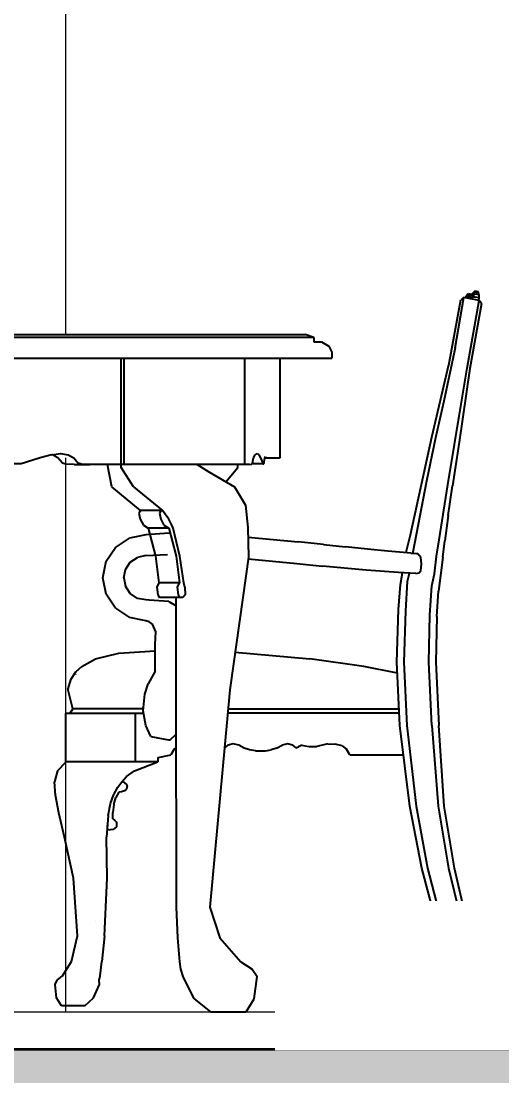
# Model space of a CAD drawing. Header units: feet. Extents: x -417 to 46, y -646 to -218.
# Drawn here: x -85.041 to -84.398, y -609.741 to -608.33 of the extents above; entities that cross this region are included whole.
import ezdxf

# ---------------------------------------------------------------- set-up
doc = ezdxf.new("R2010")
doc.units = ezdxf.units.FT
doc.header["$MEASUREMENT"] = 0
doc.layers.add('63', color=7, linetype='Continuous')
doc.layers.add('DIM', color=10, linetype='Continuous')
for name, color, linetype, lineweight in [('A-CLNG', 8, 'Continuous', 18), ('A-WALL', 4, 'Continuous', 25), ('DIM-COTAS', 1, 'Continuous', 5), ('MB', 2, 'Continuous', 20), ('Piso', 8, 'Continuous', 9), ('TXT', 2, 'Continuous', 9)]:
    doc.layers.add(name, color=color, linetype=linetype, lineweight=lineweight)
doc.styles.add('ads', font='trebuc.ttf', dxfattribs={"height": 0.14})
doc.styles.get("Standard").update_dxf_attribs({"font": 'arial.ttf', "height": 0.115})
doc.dimstyles.new('KEILY', dxfattribs={"dimtxt": 0.115, "dimasz": 0.06, "dimexe": 0.05, "dimexo": 0.2, "dimgap": 0.03, "dimtad": 1, "dimzin": 1, "dimdsep": 46, "dimtxsty": 'Standard', "dimblk": 'ARCHTICK', "dimcen": 2.5, "dimdle": 0.03, "dimclrd": 256, "dimclre": 256, "dimclrt": 7, "dimadec": 0, "dimazin": 0, "dimtfac": 1, "dimtmove": 2, "dimatfit": 3, "dimfxl": 0.2, "dimfxlon": 1, "dimtolj": 1, "dimtzin": 1, "dimarcsym": 0})

# ---------------------------------------------------------------- blocks, each defined once
blk = doc.blocks.new('A$C72BA503B')
at = {"layer": '63', "color": 2, "linetype": 'Continuous'}
for p, q in [((1.1987, 0.9246), (1.2112, 0.9953)), ((1.2112, 0.9953), (1.2067, 0.9922)), ((1.2327, 0.9915), (1.2112, 0.9953)), ((1.2133, 0.9949), (1.2173, 1.0009)), ((1.2173, 0.9993), (1.2141, 0.9947)), ((1.2154, 0.9945), (1.2176, 0.9974)), ((1.2173, 1.0009), (1.2222, 1.0001)), ((1.2227, 0.9982), (1.2173, 0.9993)), ((1.2176, 0.9974), (1.2228, 0.9961)), ((1.2228, 0.9961), (1.218, 0.9944)), ((1.2265, 1.0044), (1.2222, 1.0001)), ((1.2227, 0.9982), (1.2266, 1.0032)), ((1.2228, 0.9961), (1.2269, 1.0006)), ((1.2272, 0.996), (1.2228, 0.9961)), ((1.2317, 1.0035), (1.2265, 1.0044)), ((1.2266, 1.0032), (1.2319, 1.0023)), ((1.2269, 1.0006), (1.2324, 0.9997)), ((1.2325, 0.9952), (1.2272, 0.996)), ((1.2324, 0.9997), (1.2317, 1.0035)), ((1.2324, 0.9997), (1.2324, 0.9952)), ((1.2324, 0.9915), (1.2325, 0.9952)), ((1.1899, 0.9004), (1.2067, 0.9922)), ((1.2158, 0.8962), (1.2327, 0.9915)), ((1.218, 0.9944), (1.2179, 0.9941)), ((1.218, 0.9944), (1.2187, 0.994)), ((1.2359, 0.987), (1.2197, 0.8955)), ((1.2359, 0.987), (1.2327, 0.9915)), ((1, 0.9393), (-0.4149, 0.9393)), ((-0.4025, 0.9435), (0.9875, 0.9435)), ((1, 0.9393), (0.9876, 0.9435)), ((1, 0.9393), (1, 0.9331)), ((1, 0.9331), (1.0105, 0.9331)), ((1.0105, 0.9331), (1.0209, 0.9268)), ((1.0209, 0.9268), (1.025, 0.9184)), ((1.1987, 0.9246), (1.1831, 0.8497)), ((-0.4399, 0.9102), (1.025, 0.9102)), ((0.7284, 0.756), (0.7284, 0.9102)), ((0.7327, 0.7602), (0.7327, 0.9102)), ((0.9019, 0.9102), (0.9019, 0.7602)), ((0.9523, 0.7696), (0.9523, 0.9102)), ((1.025, 0.9184), (1.025, 0.9102)), ((1.1659, 0.7988), (1.1901, 0.9013)), ((1.2197, 0.8955), (1.2044, 0.792)), ((1.2075, 0.8453), (1.2158, 0.8962)), ((1.1831, 0.8497), (1.1714, 0.7979)), ((1.1887, 0.7315), (1.2075, 0.8453)), ((1.136, 0.6615), (1.1659, 0.7988)), ((1.1714, 0.7979), (1.1587, 0.7367)), ((1.2044, 0.792), (1.195, 0.7304)), ((0.6301, 0.7738), (0.6143, 0.7696)), ((0.6301, 0.7738), (0.6429, 0.7758)), ((0.6317, 0.7738), (0.631, 0.7739)), ((0.6392, 0.7696), (0.6317, 0.7738)), ((0.6429, 0.7758), (0.6538, 0.7738)), ((0.6538, 0.7738), (0.6614, 0.7696)), ((0.9149, 0.7696), (0.917, 0.7738)), ((0.917, 0.7738), (0.9198, 0.7758)), ((0.9198, 0.7758), (0.9222, 0.7738)), ((0.9222, 0.7738), (0.9245, 0.7696)), ((0.5874, 0.7613), (0.5589, 0.7613)), ((0.5951, 0.7634), (0.5874, 0.7613)), ((0.6143, 0.7696), (0.5951, 0.7634)), ((0.6456, 0.7623), (0.6392, 0.7696)), ((0.6505, 0.7608), (0.6456, 0.7623)), ((0.6622, 0.7602), (0.6505, 0.7608)), ((0.6614, 0.7696), (0.6677, 0.7623)), ((0.6622, 0.7602), (0.6843, 0.7602)), ((0.6726, 0.7608), (0.6677, 0.7623)), ((0.6843, 0.7602), (0.6726, 0.7608)), ((0.9091, 0.7602), (0.6843, 0.7602)), ((0.715, 0.7291), (0.709, 0.7602)), ((0.8352, 0.7602), (0.852, 0.7498)), ((0.8925, 0.756), (0.8925, 0.7602)), ((0.9091, 0.7602), (0.9121, 0.7608)), ((0.9121, 0.7608), (0.9134, 0.7623)), ((0.9286, 0.7613), (0.9125, 0.7613)), ((0.9134, 0.7623), (0.9149, 0.7696)), ((0.9245, 0.7696), (0.9286, 0.7613)), ((0.9286, 0.7613), (0.9292, 0.7613)), ((0.9292, 0.7613), (0.93, 0.7634)), ((0.93, 0.7634), (0.9308, 0.7696)), ((0.9308, 0.7696), (0.9315, 0.7717)), ((0.9315, 0.7717), (0.9322, 0.7696)), ((0.9322, 0.7696), (0.9523, 0.7696)), ((0.7457, 0.7291), (0.7284, 0.756)), ((0.852, 0.7498), (0.8881, 0.7291)), ((0.876, 0.7361), (0.8925, 0.756)), ((0.7557, 0.6957), (0.715, 0.7291)), ((0.7459, 0.7291), (0.7866, 0.6957)), ((0.8881, 0.7291), (0.9035, 0.7029)), ((1.1587, 0.7367), (1.1393, 0.6371)), ((1.1763, 0.6544), (1.1887, 0.7315)), ((1.1891, 0.6886), (1.195, 0.7304)), ((0.9035, 0.7029), (0.907, 0.6718)), ((0.7557, 0.6957), (0.7533, 0.6916)), ((0.7533, 0.6916), (0.7553, 0.6832)), ((0.7553, 0.6832), (0.7596, 0.6749)), ((0.7866, 0.6957), (0.7557, 0.6957)), ((0.7846, 0.6957), (0.7822, 0.6916)), ((0.7822, 0.6916), (0.7842, 0.6832)), ((0.7842, 0.6832), (0.7883, 0.6749)), ((0.7957, 0.6832), (0.7866, 0.6957)), ((0.7998, 0.6749), (0.7957, 0.6832)), ((1.1891, 0.6886), (1.1842, 0.653)), ((0.7596, 0.6749), (0.7665, 0.6707)), ((0.7953, 0.6707), (0.7665, 0.6707)), ((0.7665, 0.6707), (0.7769, 0.6311)), ((0.7883, 0.6749), (0.7953, 0.6707)), ((0.7953, 0.6707), (0.8058, 0.6311)), ((0.8015, 0.6707), (0.7998, 0.6749)), ((0.811, 0.6311), (0.8015, 0.6707)), ((0.907, 0.6718), (0.9077, 0.6301)), ((0.7203, 0.6437), (0.74, 0.6568)), ((0.7632, 0.6615), (0.74, 0.6568)), ((0.7959, 0.6638), (0.7632, 0.6615)), ((0.9072, 0.658), (0.9778, 0.6515)), ((1.1305, 0.6387), (1.136, 0.6615)), ((1.1728, 0.6312), (1.1763, 0.6544)), ((0.7071, 0.624), (0.7203, 0.6437)), ((1.0136, 0.6477), (0.9778, 0.6515)), ((1.0136, 0.6477), (1.0446, 0.6446)), ((1.0754, 0.641), (1.0446, 0.6446)), ((1.1041, 0.6382), (1.0754, 0.641)), ((1.1301, 0.6362), (1.1305, 0.6387)), ((1.1816, 0.6297), (1.1842, 0.653)), ((0.7025, 0.6008), (0.7071, 0.624)), ((0.7411, 0.6228), (0.7512, 0.6296)), ((0.7632, 0.632), (0.7512, 0.6296)), ((0.7632, 0.632), (0.7937, 0.6337)), ((0.7769, 0.6311), (0.7815, 0.5936)), ((0.8058, 0.6311), (0.8104, 0.5936)), ((0.8167, 0.5936), (0.811, 0.6311)), ((0.9077, 0.6301), (0.8998, 0.5729)), ((0.9073, 0.6275), (0.9759, 0.6211)), ((1.1367, 0.6356), (1.1041, 0.6382)), ((1.1363, 0.6356), (1.1444, 0.6352)), ((1.1393, 0.6371), (1.1392, 0.6355)), ((1.1444, 0.6352), (1.1461, 0.635)), ((1.1461, 0.635), (1.1503, 0.6297)), ((1.1515, 0.6201), (1.1503, 0.6297)), ((1.1698, 0.6065), (1.1728, 0.6312)), ((1.1816, 0.6297), (1.1756, 0.5818)), ((0.732, 0.6008), (0.7344, 0.6127)), ((0.7344, 0.6127), (0.7411, 0.6228)), ((0.9759, 0.6211), (1.0118, 0.6173)), ((1.0733, 0.6117), (1.0118, 0.6173)), ((1.1191, 0.6085), (1.0733, 0.6117)), ((1.1483, 0.608), (1.1506, 0.6109)), ((1.1506, 0.6109), (1.1515, 0.6201)), ((0.7071, 0.5776), (0.7025, 0.6008)), ((0.732, 0.6008), (0.7344, 0.5888)), ((1.1433, 0.6067), (1.1191, 0.6085)), ((1.1218, 0.5912), (1.1245, 0.608)), ((1.1315, 0.5958), (1.1288, 0.5543)), ((1.1342, 0.6071), (1.1315, 0.5958)), ((1.1433, 0.6067), (1.1483, 0.608)), ((1.166, 0.5896), (1.1698, 0.6065)), ((0.7411, 0.5787), (0.7344, 0.5888)), ((0.7815, 0.5936), (0.7787, 0.5874)), ((0.7787, 0.5874), (0.7802, 0.577)), ((0.8104, 0.5936), (0.7815, 0.5936)), ((0.8075, 0.5874), (0.8104, 0.5936)), ((0.8091, 0.577), (0.8075, 0.5874)), ((0.818, 0.5874), (0.8167, 0.5936)), ((0.818, 0.5874), (0.8184, 0.577)), ((1.1191, 0.556), (1.1218, 0.5912)), ((1.1634, 0.5482), (1.166, 0.5896)), ((1.1731, 0.5465), (1.1756, 0.5818)), ((0.7203, 0.5579), (0.7071, 0.5776)), ((0.7512, 0.5719), (0.7411, 0.5787)), ((0.7632, 0.5696), (0.7512, 0.5719)), ((0.7679, 0.5694), (0.7632, 0.5696)), ((0.7954, 0.5674), (0.7679, 0.5694)), ((0.7802, 0.577), (0.7823, 0.5729)), ((0.8152, 0.5729), (0.7823, 0.5729)), ((0.7954, 0.5674), (0.8059, 0.5614)), ((0.8058, 0.4432), (0.8059, 0.5729)), ((0.8058, 0.4432), (0.8059, 0.5729)), ((0.8111, 0.5729), (0.8091, 0.577)), ((0.8184, 0.577), (0.8152, 0.5729)), ((0.8998, 0.5729), (0.8812, 0.4432)), ((0.7203, 0.5579), (0.74, 0.5447)), ((1.1169, 0.482), (1.1191, 0.556)), ((1.1288, 0.5543), (1.1267, 0.482)), ((0.7632, 0.5401), (0.74, 0.5447)), ((0.7679, 0.5387), (0.7632, 0.5401)), ((0.7726, 0.5357), (0.7679, 0.5387)), ((0.7771, 0.5248), (0.7726, 0.5357)), ((1.1618, 0.482), (1.1634, 0.5482)), ((1.1731, 0.5465), (1.1717, 0.482)), ((0.7764, 0.5069), (0.7771, 0.5248)), ((0.7761, 0.4694), (0.7764, 0.5069)), ((0.6922, 0.4867), (0.7251, 0.4945)), ((0.7251, 0.4945), (0.7764, 0.4981)), ((0.8889, 0.496), (0.9939, 0.4867)), ((0.6727, 0.4757), (0.6641, 0.4679)), ((0.6727, 0.4757), (0.6922, 0.4867)), ((1.0704, 0.4757), (0.9939, 0.4867)), ((1.1176, 0.4667), (1.0704, 0.4757)), ((1.1209, 0.393), (1.1169, 0.482)), ((1.1267, 0.482), (1.1308, 0.393)), ((1.1659, 0.393), (1.1618, 0.482)), ((1.1717, 0.482), (1.1757, 0.393)), ((0.6641, 0.4679), (0.6569, 0.457)), ((0.6641, 0.465), (0.6638, 0.4648)), ((0.7761, 0.4694), (0.7662, 0.4517)), ((0.6569, 0.457), (0.6533, 0.4445)), ((0.7615, 0.4368), (0.7662, 0.4517)), ((0.66, 0.4164), (0.6533, 0.4445)), ((0.7595, 0.4133), (0.7615, 0.4368)), ((0.8063, 0.1372), (0.8058, 0.4432)), ((0.8063, 0.1372), (0.8058, 0.4432)), ((0.8812, 0.4432), (0.8533, 0.1372)), ((0.6565, 0.4102), (0.66, 0.4164)), ((0.7598, 0.4164), (0.66, 0.4164)), ((0.8787, 0.4164), (1.12, 0.4164)), ((0.6502, 0.4102), (0.7604, 0.4102)), ((0.6502, 0.3416), (0.6502, 0.4102)), ((0.7481, 0.4102), (0.7481, 0.3416)), ((0.763, 0.393), (0.7595, 0.4133)), ((1.1202, 0.4102), (0.8782, 0.4102)), ((0.7703, 0.3775), (0.763, 0.393)), ((1.1349, 0.2792), (1.1209, 0.393)), ((1.1308, 0.393), (1.1438, 0.2792)), ((1.1659, 0.393), (1.1748, 0.2792)), ((1.1836, 0.2792), (1.1757, 0.393)), ((0.7703, 0.3775), (0.7949, 0.3728)), ((0.7949, 0.3728), (0.7972, 0.3728)), ((0.7972, 0.3728), (0.8056, 0.3805)), ((0.8031, 0.3594), (0.7984, 0.3515)), ((0.8031, 0.3594), (0.8059, 0.3615)), ((0.8738, 0.3618), (0.8746, 0.3615)), ((0.8746, 0.3615), (0.8791, 0.3653)), ((0.8863, 0.3671), (0.8791, 0.3653)), ((0.8939, 0.3653), (0.8863, 0.3671)), ((0.9014, 0.3609), (0.8939, 0.3653)), ((0.909, 0.3584), (0.9014, 0.3609)), ((0.9175, 0.3571), (0.909, 0.3584)), ((0.9175, 0.3571), (0.9315, 0.3571)), ((0.9315, 0.3571), (0.9397, 0.3584)), ((0.9474, 0.3609), (0.9397, 0.3584)), ((0.9474, 0.3609), (0.955, 0.3653)), ((0.9626, 0.3671), (0.955, 0.3653)), ((0.9696, 0.3653), (0.9626, 0.3671)), ((0.9696, 0.3653), (0.9742, 0.3615)), ((0.9742, 0.3615), (0.978, 0.3627)), ((0.9828, 0.3653), (0.978, 0.3627)), ((0.9828, 0.3653), (0.9869, 0.3641)), ((0.9869, 0.3641), (0.9933, 0.3631)), ((0.9933, 0.3631), (0.9962, 0.3631)), ((0.9962, 0.3631), (1.0042, 0.3634)), ((1.0193, 0.367), (1.0042, 0.3634)), ((1.0193, 0.367), (1.0299, 0.3665)), ((1.0396, 0.3641), (1.0299, 0.3665)), ((1.0396, 0.3641), (1.0458, 0.3594)), ((1.0504, 0.3515), (1.0458, 0.3594)), ((0.7802, 0.3478), (0.7802, 0.3416)), ((0.7803, 0.3477), (0.7965, 0.3511)), ((0.7965, 0.3511), (0.7984, 0.3515)), ((1.0504, 0.3515), (1.1256, 0.3515)), ((0.6384, 0.3291), (0.6346, 0.3135)), ((0.6384, 0.3291), (0.651, 0.3416)), ((0.7802, 0.3416), (0.6502, 0.3416)), ((0.736, 0.3209), (0.747, 0.3291)), ((0.747, 0.3291), (0.7802, 0.3416)), ((0.6357, 0.2947), (0.6346, 0.3135)), ((0.7237, 0.306), (0.7292, 0.3135)), ((0.7292, 0.3135), (0.7293, 0.3135)), ((0.7328, 0.3124), (0.7292, 0.3135)), ((0.7293, 0.3135), (0.736, 0.3209)), ((0.7293, 0.3135), (0.7293, 0.3134)), ((0.7366, 0.3095), (0.7328, 0.3124)), ((0.7176, 0.2947), (0.7237, 0.306)), ((0.7249, 0.2991), (0.7206, 0.2916)), ((0.7286, 0.2993), (0.7249, 0.2991)), ((0.7328, 0.3007), (0.7286, 0.2993)), ((0.7359, 0.3033), (0.7328, 0.3007)), ((0.7366, 0.3081), (0.7359, 0.3033)), ((0.7366, 0.3081), (0.7366, 0.3095)), ((0.6404, 0.2698), (0.6357, 0.2947)), ((0.7102, 0.2663), (0.7133, 0.283)), ((0.7133, 0.283), (0.7176, 0.2947)), ((0.7182, 0.2818), (0.7206, 0.2916)), ((0.6485, 0.2354), (0.6404, 0.2698)), ((0.7182, 0.2818), (0.7164, 0.2702)), ((0.7164, 0.2612), (0.7164, 0.2702)), ((1.1519, 0.1918), (1.1349, 0.2792)), ((1.1438, 0.2792), (1.16, 0.1918)), ((1.1748, 0.2792), (1.1897, 0.1918)), ((1.1978, 0.1918), (1.1836, 0.2792)), ((0.7102, 0.2663), (0.7077, 0.2354)), ((0.7164, 0.2612), (0.7188, 0.2595)), ((0.7188, 0.2595), (0.7219, 0.2566)), ((0.7219, 0.2566), (0.7219, 0.2503)), ((0.7091, 0.251), (0.7091, 0.2524)), ((0.7096, 0.2455), (0.7091, 0.251)), ((0.7169, 0.2465), (0.7096, 0.2455)), ((0.7219, 0.2503), (0.7169, 0.2465)), ((0.6612, 0.1777), (0.6485, 0.2354)), ((0.7084, 0.1777), (0.7077, 0.2354)), ((1.1736, 0.1106), (1.1519, 0.1918)), ((1.16, 0.1918), (1.1809, 0.1106)), ((1.1897, 0.1918), (1.2093, 0.1106)), ((1.2166, 0.1106), (1.1978, 0.1918)), ((0.6668, 0.0966), (0.6612, 0.1777)), ((0.705, 0.0966), (0.7084, 0.1777)), ((0.8082, 0.094), (0.8063, 0.1372)), ((0.8533, 0.1372), (0.8671, 0.094)), ((0.6926, 0.1171), (0.6926, 0.1171)), ((1.211, -0.0017), (1.1736, 0.1106)), ((1.1809, 0.1106), (1.2173, -0.0017)), ((1.2093, 0.1106), (1.2415, -0.0017)), ((1.248, -0.0017), (1.2166, 0.1106)), ((0.6585, 0.0607), (0.6668, 0.0966)), ((0.705, 0.0966), (0.7011, 0.0607)), ((0.8111, 0.0602), (0.8082, 0.094)), ((0.8671, 0.094), (0.8968, 0.0602)), ((0.6456, 0.0405), (0.6585, 0.0607)), ((0.6985, 0.0405), (0.7011, 0.0607)), ((0.8124, 0.0497), (0.8111, 0.0602)), ((0.8968, 0.0602), (0.913, 0.0497)), ((0.8158, 0.0393), (0.8124, 0.0497)), ((0.913, 0.0497), (0.9197, 0.0393)), ((0.6354, 0.028), (0.6381, 0.0342)), ((0.6381, 0.0342), (0.6456, 0.0405)), ((0.6973, 0.0342), (0.6985, 0.0405)), ((0.6977, 0.028), (0.6973, 0.0342)), ((0.831, 0.0081), (0.8158, 0.0393)), ((0.9157, 0.0081), (0.9197, 0.0393)), ((0.6373, 0.0093), (0.6354, 0.028)), ((0.6891, 0.0093), (0.6977, 0.028)), ((0.6442, -0.0017), (0.6373, 0.0093)), ((0.6769, -0.0017), (0.6891, 0.0093)), ((0.831, 0.0081), (0.8543, -0.0101)), ((0.9046, -0.0101), (0.9157, 0.0081)), ((0.6769, -0.0017), (0.6442, -0.0017)), ((0.8543, -0.0101), (0.9046, -0.0101)), ((1.248, -0.0017), (1.211, -0.0017))]:
    blk.add_line(p, q, dxfattribs=at)
blk = doc.blocks.new('_ArchTick')
at = {"layer": 'DIM-COTAS', "color": 0, "const_width": 0.15}
blk.add_lwpolyline([(-0.5, -0.5), (0.5, 0.5)], dxfattribs=at)
blk = doc.blocks.new('*D3111')
at = {"layer": 'Defpoints', "color": 0, "transparency": 16777216}
for p in [(-94.3911, -609.6551), (-70.9778, -609.6551), (-71.3727, -609.8551)]:
    blk.add_point(p, dxfattribs=at)
at = {"layer": 'DIM', "lineweight": -2, "transparency": 16777216}
for p, q in [((-70.9778, -609.8851), (-70.9778, -609.6251)), ((-71.1778, -609.6551), (-70.9278, -609.6551)), ((-71.1727, -609.8551), (-70.9278, -609.8551))]:
    blk.add_line(p, q, dxfattribs=at)
at = {"layer": 'DIM', "lineweight": -2, "transparency": 16777216, "xscale": 0.06, "yscale": 0.06, "zscale": 0.06}
for p, rotation in [((-70.9778, -609.6551), 90), ((-70.9778, -609.8551), 270)]:
    blk.add_blockref('_ArchTick', p, dxfattribs=dict(at, rotation=rotation))
at = {"layer": 'DIM', "color": 7, "transparency": 16777216, "insert": (-70.7066, -609.7551), "char_height": 0.115, "attachment_point": 5, "rotation": 90}
blk.add_mtext('\\A1;0.20', dxfattribs=at)

msp = doc.modelspace()

# ---------------------------------------------------------------- hatches: boundary and pattern name
at = {"layer": 'Piso'}
h = msp.add_hatch(dxfattribs=at)
h.set_pattern_fill('AR-SAND', color=256, scale=0.02, angle=135)
h.set_pattern_definition([(172.5, (23.911347, -594.210356), (-0.0263585425, -0.028140264), [0, -0.0304, 0, -0.034, 0, -0.0325]), (142.5, (23.911347, -594.210356), (-0.064939595, -0.01488275), [0, -0.0164, 0, -0.0274, 0, -0.0105]), (102.5, (23.928742, -594.22775), (-0.044120648, 0.043960585), [0, -0.01, 0, -0.036, 0, -0.047]), (92.5, (23.92874, -594.22775), (-0.054925257, 0.030100843), [0, -0.005, 0, -0.0236, 0, -0.027])])
h.paths.add_polyline_path([(-89.6819, -609.8551), (-89.6819, -609.7051), (-93.5819, -609.7051), (-93.5819, -609.8551)])
h.paths.add_polyline_path([(-87.8819, -609.8551), (-87.8819, -609.7051), (-89.4819, -609.7051), (-89.4819, -609.8551)])
h.paths.add_polyline_path([(-82.9819, -609.8551), (-82.9819, -609.7051), (-87.6819, -609.7051), (-87.6819, -609.8551)])
h.paths.add_polyline_path([(-78.0819, -609.8551), (-78.0819, -609.7051), (-82.7819, -609.7051), (-82.7819, -609.8551)])
h.paths.add_polyline_path([(-74.2919, -609.8551), (-74.2919, -609.7051), (-77.8819, -609.7051), (-77.8819, -609.8551)])
h.paths.add_polyline_path([(-74.1419, -609.7051), (-74.1419, -609.8551), (-72.1819, -609.8551), (-72.1819, -609.7051)])

# ---------------------------------------------------------------- linework, layer by layer
at = {"layer": 'A-CLNG'}
for p, q in [((-84.9819, -607.5551), (-84.9819, -608.7492)), ((-84.9819, -608.9143), (-84.9819, -609.6551))]:
    msp.add_line(p, q, dxfattribs=at)
at = {"layer": 'A-WALL', "lineweight": 35}
msp.add_line((-87.6819, -609.7051), (-82.9819, -609.7051), dxfattribs=at)
at = {"layer": 'MB'}
for p, q in [((-87.6819, -609.6551), (-82.9819, -609.6551)), ((-87.6819, -609.7051), (-82.9819, -609.7051))]:
    msp.add_line(p, q, dxfattribs=at)

# ---------------------------------------------------------------- block references
at = {"layer": 'DIM', "xscale": 0.9500000000000455, "yscale": 0.9500000000000455, "zscale": 0.9500000000000455}
msp.add_blockref('A$C72BA503B', (-85.5994, -609.6455), dxfattribs=at)

# ---------------------------------------------------------------- next in the draw order: texts
at = {"layer": 'TXT', "insert": (-83.3077, -609.557), "char_height": 0.1, "width": 2.688, "attachment_point": 2, "style": 'ads', "bg_fill": 2}
msp.add_mtext('COCINA', dxfattribs=at)

# ---------------------------------------------------------------- next in the draw order: dimensions: what is measured, and where the dimension line sits
at = {"layer": 'DIM'}
dim = msp.add_linear_dim(base=(-70.9778, -609.6551), p1=(-71.3727, -609.8551), p2=(-94.3911, -609.6551), angle=90, dimstyle='KEILY', dxfattribs=at)
dim.commit()
dim.dimension.update_dxf_attribs({"geometry": '*D3111', "text_midpoint": (-70.7066, -609.7551)})

doc.saveas('drawing.dxf')
